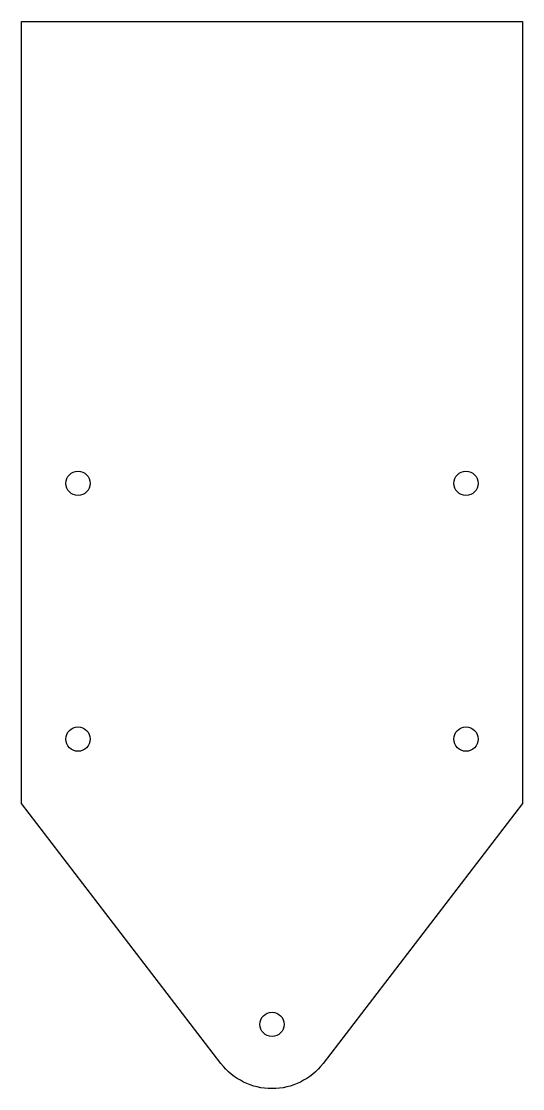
# Model space of a CAD drawing. Header units: millimetres. Extents: x -62 to 62, y -652 to -388.
import ezdxf

# ---------------------------------------------------------------- set-up
doc = ezdxf.new("R2010")
doc.units = ezdxf.units.MM
doc.header["$MEASUREMENT"] = 0

msp = doc.modelspace()

# ---------------------------------------------------------------- linework, layer by layer
msp.add_lwpolyline([(-61.92, -581.15), (-61.92, -387.88), (61.91, -387.88), (61.91, -581.15), (12.6, -645.4, -0.493083), (-12.6, -645.4)], format="xyb", close=True)
for centre in [(-47.92, -502.04), (47.91, -502.04), (-47.92, -565.24), (47.91, -565.24), (0, -635.74)]:
    msp.add_circle(centre, 3)

doc.saveas('drawing.dxf')
